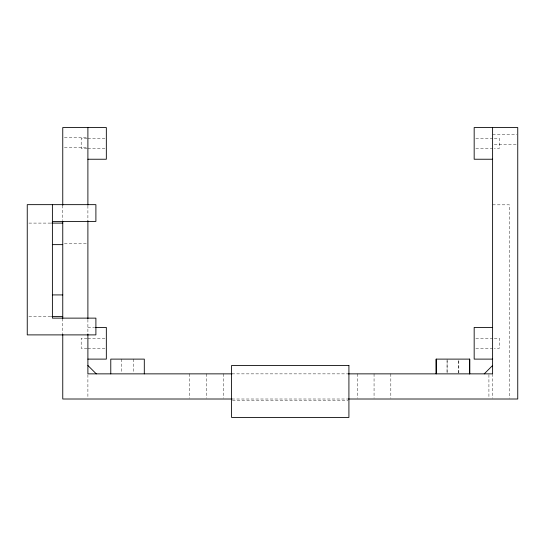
<?xml version="1.0" encoding="UTF-8"?>
<svg xmlns="http://www.w3.org/2000/svg" width="545" height="545" viewBox="0 0 545 545"><rect width="100%" height="100%" fill="white"/><g stroke="black" fill="none" stroke-linecap="round" stroke-linejoin="round"><path stroke-width="0.41" stroke-dasharray="2.73 2.04" d="M492.605 134.261L516.912 134.261M64.433 137.613L87.895 137.613M87.057 138.362L81.191 138.362L81.191 148.424L87.057 148.424M87.895 138.362L105.498 138.362M475.846 138.362L493.443 138.362M494.281 138.362L499.315 138.362L499.315 148.424L494.281 148.424M494.281 144.316L516.912 144.316M64.433 147.668L87.895 147.668M87.895 148.424L105.498 148.424M475.846 148.424L493.443 148.424M492.605 204.825L509.371 204.825L509.371 398.163M28.926 223.096L50.923 223.096M64.433 243.799L87.895 243.799M28.926 316.454L50.923 316.454M87.895 327.436L94.605 327.436M87.057 338.247L81.191 338.247L81.191 348.303L87.057 348.303M87.895 338.247L105.498 338.247M475.846 338.247L493.443 338.247M494.281 338.247L499.315 338.247L499.315 348.303L494.281 348.303M87.895 348.303L105.498 348.303M475.846 348.303L493.443 348.303M231.972 373.863L347.683 373.863M231.972 399.008L348.534 399.008M232.436 400.684L348.071 400.684M492.605 373.863L492.605 398.17M488.919 374.701L488.919 398.17M458.836 360.756L458.836 373.046M458.781 360.756L458.781 373.046M390.82 373.863L390.82 398.17M374.061 373.863L374.061 398.17M357.302 373.863L357.302 398.17M223.205 373.863L223.205 398.17M206.446 373.863L206.446 398.17M189.68 373.863L189.68 398.17M133.409 359.114L133.409 373.046M121.671 359.114L121.671 373.046M87.895 205.697L87.895 220.984M87.895 319.506L87.895 333.152M87.895 374.701L87.895 398.17M62.757 205.342L62.757 220.561M62.757 318.437L62.757 333.704M447.098 373.046L447.098 359.114L447.043 373.046"/><path stroke-width="0.82" d="M484.226 373.863L492.605 365.484M87.895 159.235L106.336 159.235L106.336 127.557L62.757 127.557L62.757 205.342M492.605 159.235L474.17 159.235L474.17 127.557L517.75 127.557L517.75 399.008L348.432 399.008M52.395 221.42L95.9 221.42L95.9 204.654L27.25 204.654L27.25 334.896L95.9 334.896L95.9 318.13L52.395 318.13L52.395 204.654M51.768 223.096L62.757 223.096M52.395 244.637L62.757 244.637M52.395 294.92L62.757 294.92M51.768 316.454L62.757 316.454M95.443 327.436L106.336 327.436L106.336 359.114L87.895 359.114M492.605 327.436L474.17 327.436L474.17 359.114L492.605 359.114M436.204 359.114L436.204 373.863L436.15 359.114L469.729 359.114L469.729 373.863M231.972 373.863L87.895 373.863L87.895 333.949M348.105 373.863L492.605 373.863L492.605 127.557M231.972 399.008L62.757 399.008L62.757 334.33M87.895 365.484L96.281 373.863M469.674 359.114L469.674 373.863M144.302 373.863L144.302 359.114L110.778 359.114L110.778 373.863M87.895 127.557L87.895 205.063M87.895 220.984L87.895 318.73M62.757 221.406L62.757 318.437M348.916 365.484L231.584 365.484L231.584 417.443L348.916 417.443L348.916 365.484"/></g></svg>
